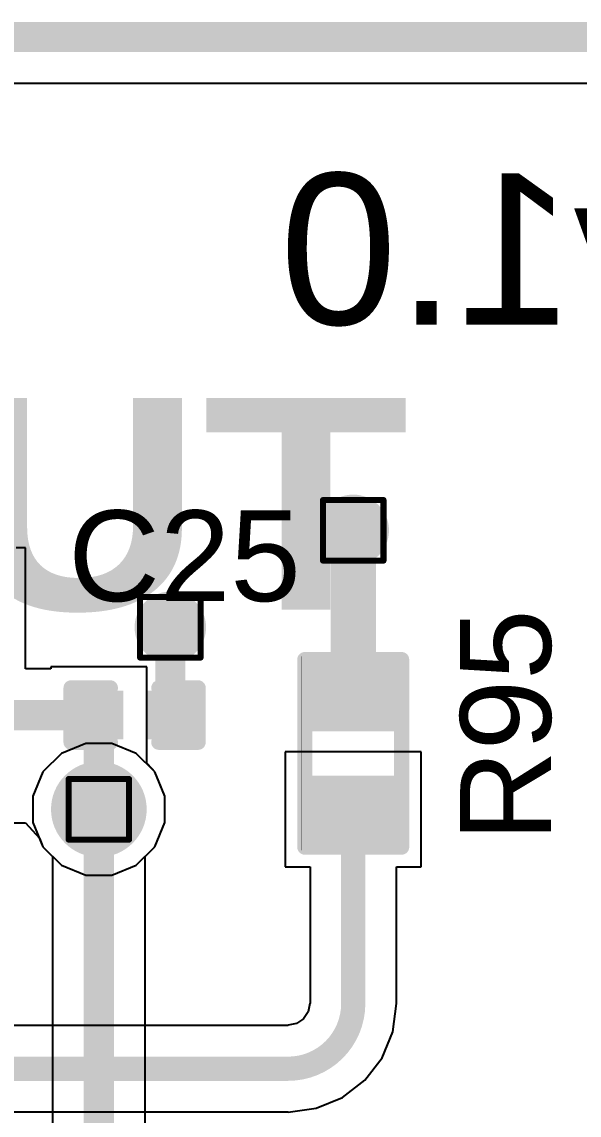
# Model space of a CAD drawing. Header units: inches. Extents: x -40 to 219, y 2 to 133.
# Drawn here: x 50.64 to 55.31, y 73.33 to 82.51 of the extents above; entities that cross this region are included whole.
import ezdxf

# ---------------------------------------------------------------- set-up
doc = ezdxf.new("R2010")
doc.units = ezdxf.units.IN
for name, color, linetype in [('Board Outline', 216, 'Continuous'), ('Bottom Layer', 5, 'Continuous'), ('Bottom Overlay', 54, 'Continuous'), ('Bottom Solder', 6, 'Continuous'), ('Drill Drawing', 1, 'Continuous'), ('Top Layer', 1, 'Continuous'), ('Top Overlay', 2, 'Continuous'), ('Top Paste', 8, 'Continuous'), ('Top Solder', 216, 'Continuous'), ('Via Holes', 16, 'Continuous')]:
    doc.layers.add(name, color=color, linetype=linetype)
doc.styles.add('Arial', font='', dxfattribs={"height": 0.2})
doc.styles.add('Arial Black_Bold', font='', dxfattribs={"height": 0.2})
doc.styles.get('Arial').set_extended_font_data('Arial')
doc.styles.get('Arial Black_Bold').set_extended_font_data('Arial Black', bold=True)

# ---------------------------------------------------------------- blocks, each defined once
blk = doc.blocks.new('R___0402_2')
at = {"layer": 'Top Layer'}
for points in [[(-0.6985025399999999, -0.3175), (-0.6985025399999999, 0.3174999999999999), (-0.2413025400000001, 0.3175), (-0.2413025399999999, -0.3174999999999999)], [(0.2413000000000001, -0.3175), (0.2412999999999999, 0.3174999999999999), (0.6985, 0.3175), (0.6985, -0.3174999999999999)]]:
    blk.add_hatch(color=1, dxfattribs=at).paths.add_polyline_path(points)
at = {"layer": 'Top Paste'}
for points in [[(-0.6985025399999999, -0.3175), (-0.6985025399999999, 0.3174999999999999), (-0.2413025400000001, 0.3175), (-0.2413025399999999, -0.3174999999999999)], [(0.2413000000000001, -0.3175), (0.2412999999999999, 0.3174999999999999), (0.6985, 0.3175), (0.6985, -0.3174999999999999)]]:
    blk.add_hatch(color=8, dxfattribs=at).paths.add_polyline_path(points)
at = {"layer": 'Top Solder'}
for points in [[(-0.7535037, -0.3725011600000001), (-0.7535037, 0.3725011599999999), (-0.1863013800000001, 0.3725011600000001), (-0.1863013799999999, -0.3725011599999999)], [(0.18629884, -0.3725011600000001), (0.1862988399999999, 0.3725011599999999), (0.75350116, 0.3725011600000001), (0.75350116, -0.3725011599999999)]]:
    blk.add_hatch(color=216, dxfattribs=at).paths.add_polyline_path(points)
at = {"layer": 'Top Overlay'}
for points in [[(0.7874, 0.4064, 0.127, 0.127, 0), (-0.7874, 0.4064, 0.127, 0.127, 0)], [(-0.7874, -0.4064, 0.127, 0.127, 0), (-0.7874, 0.4064, 0.127, 0.127, 0)], [(0.7874, -0.4064, 0.127, 0.127, 0), (0.7874, 0.4064, 0.127, 0.127, 0)], [(0.7874, -0.4064, 0.127, 0.127, 0), (-0.7874, -0.4064, 0.127, 0.127, 0)], [(0.8127974599999999, -0.4318, 0.0032258, 0.0032258, 0), (-0.8128, -0.4318, 0.0032258, 0.0032258, 0)]]:
    blk.add_lwpolyline(points, format="xyseb", dxfattribs=at)
for points in [[(-0.8191499999999999, 0.4064, 0.0635, 0.0635, 1), (-0.7556499999999999, 0.4064, 0.0635, 0.0635, 1)], [(-0.8191499999999999, 0.4064, 0.0635, 0.0635, 1), (-0.7556499999999999, 0.4064, 0.0635, 0.0635, 1)], [(0.7556499999999999, 0.4064, 0.0635, 0.0635, 1), (0.8191499999999999, 0.4064, 0.0635, 0.0635, 1)], [(0.7556499999999999, 0.4064, 0.0635, 0.0635, 1), (0.8191499999999999, 0.4064, 0.0635, 0.0635, 1)], [(-0.8191499999999999, -0.4064, 0.0635, 0.0635, 1), (-0.7556499999999999, -0.4064, 0.0635, 0.0635, 1)], [(-0.8191499999999999, -0.4064, 0.0635, 0.0635, 1), (-0.7556499999999999, -0.4064, 0.0635, 0.0635, 1)], [(0.7556499999999999, -0.4064, 0.0635, 0.0635, 1), (0.8191499999999999, -0.4064, 0.0635, 0.0635, 1)], [(0.7556499999999999, -0.4064, 0.0635, 0.0635, 1), (0.8191499999999999, -0.4064, 0.0635, 0.0635, 1)], [(-0.81360518, -0.4318, 0.0016129, 0.0016129, 1), (-0.8119948199999999, -0.4318, 0.0016129, 0.0016129, 1)], [(0.81199228, -0.4318, 0.0016129, 0.0016129, 1), (0.8136026399999999, -0.4318, 0.0016129, 0.0016129, 1)]]:
    blk.add_lwpolyline(points, format="xyseb", close=True, dxfattribs=at)
blk = doc.blocks.new('CAP_0201_187')
at = {"layer": 'Top Layer'}
for points in [[(-0.44999656, 0.1499997), (-0.14999716, 0.1499997), (-0.14999716, -0.1499997), (-0.44999656, -0.1499997)], [(0.15000224, 0.1499997), (0.4500016399999999, 0.1499997), (0.4500016399999999, -0.1499997), (0.15000224, -0.1499997)]]:
    blk.add_hatch(color=1, dxfattribs=at).paths.add_polyline_path(points)
at = {"layer": 'Top Paste'}
for points in [[(-0.44999656, 0.1499997), (-0.14999716, 0.1499997), (-0.14999716, -0.1499997), (-0.44999656, -0.1499997)], [(0.15000224, 0.1499997), (0.4500016399999999, 0.1499997), (0.4500016399999999, -0.1499997), (0.15000224, -0.1499997)]]:
    blk.add_hatch(color=8, dxfattribs=at).paths.add_polyline_path(points)
at = {"layer": 'Top Solder'}
for points in [[(-0.50499772, 0.20500086), (-0.094996, 0.20500086), (-0.094996, -0.20500086), (-0.50499772, -0.20500086)], [(0.09500107999999999, 0.20500086), (0.5050028, 0.20500086), (0.5050028, -0.20500086), (0.09500107999999999, -0.20500086)]]:
    blk.add_hatch(color=216, dxfattribs=at).paths.add_polyline_path(points)
at = {"layer": 'Top Overlay'}
for points in [[(-0.20319746, 0.2286, 0.127, 0.127, 0), (-0.53339492, 0.22860254, 0.127, 0.127, 0)], [(-0.53339492, 0.22860254, 0.127, 0.127, 0), (-0.53339492, -0.22860254, 0.127, 0.127, 0)], [(0.53340508, 0.2286, 0.127, 0.127, 0), (0.20320508, 0.22860254, 0.127, 0.127, 0)], [(0.53340508, 0.2286, 0.127, 0.127, 0), (0.53340508, -0.2286, 0.127, 0.127, 0)], [(-0.20319746, -0.2286, 0.127, 0.127, 0), (-0.53339492, -0.22860254, 0.127, 0.127, 0)], [(0.53340508, -0.2286, 0.127, 0.127, 0), (0.20320508, -0.22860254, 0.127, 0.127, 0)]]:
    blk.add_lwpolyline(points, format="xyseb", dxfattribs=at)
for points in [[(-0.5651449199999999, 0.22860254, 0.0635, 0.0635, 1), (-0.50164492, 0.22860254, 0.0635, 0.0635, 1)], [(-0.5651449199999999, 0.22860254, 0.0635, 0.0635, 1), (-0.50164492, 0.22860254, 0.0635, 0.0635, 1)], [(-0.23494746, 0.2286, 0.0635, 0.0635, 1), (-0.17144746, 0.2286, 0.0635, 0.0635, 1)], [(0.17145508, 0.22860254, 0.0635, 0.0635, 1), (0.23495508, 0.22860254, 0.0635, 0.0635, 1)], [(0.5016550799999999, 0.2286, 0.0635, 0.0635, 1), (0.56515508, 0.2286, 0.0635, 0.0635, 1)], [(0.5016550799999999, 0.2286, 0.0635, 0.0635, 1), (0.56515508, 0.2286, 0.0635, 0.0635, 1)], [(-0.5651449199999999, -0.22860254, 0.0635, 0.0635, 1), (-0.50164492, -0.22860254, 0.0635, 0.0635, 1)], [(-0.5651449199999999, -0.22860254, 0.0635, 0.0635, 1), (-0.50164492, -0.22860254, 0.0635, 0.0635, 1)], [(-0.23494746, -0.2286, 0.0635, 0.0635, 1), (-0.17144746, -0.2286, 0.0635, 0.0635, 1)], [(0.17145508, -0.22860254, 0.0635, 0.0635, 1), (0.23495508, -0.22860254, 0.0635, 0.0635, 1)], [(0.5016550799999999, -0.2286, 0.0635, 0.0635, 1), (0.56515508, -0.2286, 0.0635, 0.0635, 1)], [(0.5016550799999999, -0.2286, 0.0635, 0.0635, 1), (0.56515508, -0.2286, 0.0635, 0.0635, 1)]]:
    blk.add_lwpolyline(points, format="xyseb", close=True, dxfattribs=at)

msp = doc.modelspace()

# ---------------------------------------------------------------- hatches: boundary and pattern name
at = {"layer": 'Bottom Layer'}
h = msp.add_hatch(color=5, dxfattribs=at)
edge = h.paths.add_edge_path()
edge.add_arc((53.41671816, 78.23938378), 0.2999994, 0, 360)
h = msp.add_hatch(color=5, dxfattribs=at)
edge = h.paths.add_edge_path()
edge.add_arc((51.88134912, 77.42484896), 0.2999994, 0, 360)
h = msp.add_hatch(color=5, dxfattribs=at)
edge = h.paths.add_edge_path()
edge.add_arc((51.2813554, 75.89660461999999), 0.2999994, 0, 360)
at = {"layer": 'Bottom Solder'}
h = msp.add_hatch(color=6, dxfattribs=at)
edge = h.paths.add_edge_path()
edge.add_arc((51.2813554, 75.89660461999999), 0.4015993999999999, 0, 360)
at = {"layer": 'Top Layer'}
h = msp.add_hatch(color=1, dxfattribs=at)
edge = h.paths.add_edge_path()
edge.add_arc((53.41671816, 78.23938378), 0.2999994, 0, 360)
h = msp.add_hatch(color=1, dxfattribs=at)
edge = h.paths.add_edge_path()
edge.add_arc((51.88134912, 77.42484896), 0.2999994, 0, 360)
h = msp.add_hatch(color=1, dxfattribs=at)
edge = h.paths.add_edge_path()
edge.add_arc((51.2813554, 75.89660461999999), 0.2999994, 0, 360)
at = {"layer": 'Top Solder'}
h = msp.add_hatch(color=216, dxfattribs=at)
edge = h.paths.add_edge_path()
edge.add_arc((51.2813554, 75.89660461999999), 0.4015993999999999, 0, 360)
at = {"layer": 'Via Holes'}
h = msp.add_hatch(color=7, dxfattribs=at)
edge = h.paths.add_edge_path()
edge.add_arc((53.41671816, 78.23938378), 0.1499997, 0, 360)
h = msp.add_hatch(color=7, dxfattribs=at)
edge = h.paths.add_edge_path()
edge.add_arc((51.88134912, 77.42484896), 0.1499997, 0, 360)
h = msp.add_hatch(color=7, dxfattribs=at)
edge = h.paths.add_edge_path()
edge.add_arc((51.2813554, 75.89660461999999), 0.1499997, 0, 360)

# ---------------------------------------------------------------- linework, layer by layer
at = {"layer": 'Board Outline'}
msp.add_lwpolyline([(3.39279992, 82.38200185999999, 0.254, 0.254, 0), (85.39280102, 82.38200185999999, 0.254, 0.254, 0)], format="xyseb", dxfattribs=at)
at = {"layer": 'Bottom Layer'}
for p, q in [((42.78061802, 81.99354949999999), (85.62950362, 81.99354949999999)), ((51.1711575, 76.45060402), (50.96754093999999, 76.36626332)), ((51.39155330000001, 76.45060402), (51.1711575, 76.45060402)), ((51.59516986, 76.36626332), (51.39155330000001, 76.45060402)), ((50.96754093999999, 76.36626332), (50.8116967, 76.21041908)), ((51.75101409999999, 76.21041908), (51.59516986, 76.36626332)), ((50.8116967, 76.21041908), (50.72735599999999, 76.00680252)), ((51.8353548, 76.00680252), (51.75101409999999, 76.21041908)), ((50.72735599999999, 76.00680252), (50.72735599999999, 75.78640671999999)), ((51.8353548, 75.78640671999999), (51.8353548, 76.00680252)), ((50.72735599999999, 75.78640671999999), (50.8116967, 75.58279016)), ((51.75101409999999, 75.58279016), (51.8353548, 75.78640671999999)), ((50.8116967, 75.58279016), (50.89289033999999, 75.50159651999999)), ((51.66982046, 75.50159651999999), (51.75101409999999, 75.58279016)), ((50.89289033999999, 75.50159651999999), (50.89289033999999, 70.7305418)), ((51.66982046, 70.7305418), (51.66982046, 75.50159651999999))]:
    msp.add_line(p, q, dxfattribs=at)
msp.add_lwpolyline([(51.2813554, 69.69760000000001, 0.254, 0.254, 0), (51.2813554, 75.89660461999999, 0.254, 0.254, 0)], format="xyseb", dxfattribs=at)
msp.add_lwpolyline([(51.2178554, 75.89660461999999, 0.127, 0.127, 1), (51.34485539999999, 75.89660461999999, 0.127, 0.127, 1)], format="xyseb", close=True, dxfattribs=at)
at = {"layer": 'Drill Drawing'}
for points in [[(53.16271816, 78.49338378, 0.0508, 0.0508, 0), (53.67071815999999, 78.49338378, 0.0508, 0.0508, 0)], [(53.16271816, 77.98538378, 0.0508, 0.0508, 0), (53.16271816, 78.49338378, 0.0508, 0.0508, 0)], [(53.67071815999999, 77.98538378, 0.0508, 0.0508, 0), (53.67071815999999, 78.49338378, 0.0508, 0.0508, 0)], [(53.16271816, 77.98538378, 0.0508, 0.0508, 0), (53.67071815999999, 77.98538378, 0.0508, 0.0508, 0)], [(51.62734912, 77.67884896, 0.0508, 0.0508, 0), (52.13534912, 77.67884896, 0.0508, 0.0508, 0)], [(51.62734912, 77.17084896, 0.0508, 0.0508, 0), (51.62734912, 77.67884896, 0.0508, 0.0508, 0)], [(52.13534912, 77.17084896, 0.0508, 0.0508, 0), (52.13534912, 77.67884896, 0.0508, 0.0508, 0)], [(51.62734912, 77.17084896, 0.0508, 0.0508, 0), (52.13534912, 77.17084896, 0.0508, 0.0508, 0)], [(51.0273554, 76.15060462, 0.0508, 0.0508, 0), (51.5353554, 76.15060462, 0.0508, 0.0508, 0)], [(51.0273554, 75.64260461999999, 0.0508, 0.0508, 0), (51.0273554, 76.15060462, 0.0508, 0.0508, 0)], [(51.5353554, 75.64260461999999, 0.0508, 0.0508, 0), (51.5353554, 76.15060462, 0.0508, 0.0508, 0)], [(51.0273554, 75.64260461999999, 0.0508, 0.0508, 0), (51.5353554, 75.64260461999999, 0.0508, 0.0508, 0)]]:
    msp.add_lwpolyline(points, format="xyseb", dxfattribs=at)
for points in [[(53.15001816, 78.49338378, 0.0254, 0.0254, 1), (53.17541816, 78.49338378, 0.0254, 0.0254, 1)], [(53.15001816, 78.49338378, 0.0254, 0.0254, 1), (53.17541816, 78.49338378, 0.0254, 0.0254, 1)], [(53.65801816, 78.49338378, 0.0254, 0.0254, 1), (53.68341816, 78.49338378, 0.0254, 0.0254, 1)], [(53.65801816, 78.49338378, 0.0254, 0.0254, 1), (53.68341816, 78.49338378, 0.0254, 0.0254, 1)], [(53.15001816, 77.98538378, 0.0254, 0.0254, 1), (53.17541816, 77.98538378, 0.0254, 0.0254, 1)], [(53.15001816, 77.98538378, 0.0254, 0.0254, 1), (53.17541816, 77.98538378, 0.0254, 0.0254, 1)], [(53.65801816, 77.98538378, 0.0254, 0.0254, 1), (53.68341816, 77.98538378, 0.0254, 0.0254, 1)], [(53.65801816, 77.98538378, 0.0254, 0.0254, 1), (53.68341816, 77.98538378, 0.0254, 0.0254, 1)], [(51.61464912, 77.67884896, 0.0254, 0.0254, 1), (51.64004911999999, 77.67884896, 0.0254, 0.0254, 1)], [(51.61464912, 77.67884896, 0.0254, 0.0254, 1), (51.64004911999999, 77.67884896, 0.0254, 0.0254, 1)], [(52.12264912, 77.67884896, 0.0254, 0.0254, 1), (52.14804911999999, 77.67884896, 0.0254, 0.0254, 1)], [(52.12264912, 77.67884896, 0.0254, 0.0254, 1), (52.14804911999999, 77.67884896, 0.0254, 0.0254, 1)], [(51.61464912, 77.17084896, 0.0254, 0.0254, 1), (51.64004911999999, 77.17084896, 0.0254, 0.0254, 1)], [(51.61464912, 77.17084896, 0.0254, 0.0254, 1), (51.64004911999999, 77.17084896, 0.0254, 0.0254, 1)], [(52.12264912, 77.17084896, 0.0254, 0.0254, 1), (52.14804911999999, 77.17084896, 0.0254, 0.0254, 1)], [(52.12264912, 77.17084896, 0.0254, 0.0254, 1), (52.14804911999999, 77.17084896, 0.0254, 0.0254, 1)], [(51.0146554, 76.15060462, 0.0254, 0.0254, 1), (51.04005539999999, 76.15060462, 0.0254, 0.0254, 1)], [(51.0146554, 76.15060462, 0.0254, 0.0254, 1), (51.04005539999999, 76.15060462, 0.0254, 0.0254, 1)], [(51.5226554, 76.15060462, 0.0254, 0.0254, 1), (51.5480554, 76.15060462, 0.0254, 0.0254, 1)], [(51.5226554, 76.15060462, 0.0254, 0.0254, 1), (51.5480554, 76.15060462, 0.0254, 0.0254, 1)], [(51.0146554, 75.64260461999999, 0.0254, 0.0254, 1), (51.04005539999999, 75.64260461999999, 0.0254, 0.0254, 1)], [(51.0146554, 75.64260461999999, 0.0254, 0.0254, 1), (51.04005539999999, 75.64260461999999, 0.0254, 0.0254, 1)], [(51.5226554, 75.64260461999999, 0.0254, 0.0254, 1), (51.5480554, 75.64260461999999, 0.0254, 0.0254, 1)], [(51.5226554, 75.64260461999999, 0.0254, 0.0254, 1), (51.5480554, 75.64260461999999, 0.0254, 0.0254, 1)]]:
    msp.add_lwpolyline(points, format="xyseb", close=True, dxfattribs=at)
at = {"layer": 'Top Layer'}
for p, q in [((42.78061802, 81.99354949999999), (69.91166611999999, 81.99354949999999)), ((50.66655602, 78.09200281999999), (50.58817415999999, 78.09200281999999)), ((50.66655602, 77.07646763999999), (50.66655602, 78.09200281999999)), ((50.87735062, 77.07646763999999), (50.66655602, 77.07646763999999)), ((51.68535001999999, 77.09200227999999), (50.87735062, 77.09200227999999)), ((50.87735062, 77.09200227999999), (50.87735062, 77.07646763999999)), ((51.68535001999999, 76.28400796), (51.68535001999999, 77.09200227999999)), ((53.9880556, 76.37920462), (52.84505559999999, 76.37920462)), ((52.84505559999999, 76.37920462), (52.84505559999999, 75.41400462)), ((53.9880556, 75.41400462), (53.9880556, 76.37920462)), ((51.6853551, 76.28400542), (51.68535001999999, 76.28400796)), ((51.72846144, 76.2356997), (51.6853551, 76.28400542)), ((51.75101918, 76.21042161999999), (51.72846144, 76.2356997)), ((51.77824543999999, 76.1446788), (51.75101918, 76.21042161999999)), ((51.8353548, 76.00680252), (51.77824543999999, 76.1446788)), ((51.8353548, 75.78640671999999), (51.8353548, 76.00680252)), ((50.55534466, 75.78400388), (50.66655348, 75.78400388)), ((50.66655348, 75.78400388), (50.78216412, 75.65408795999998)), ((51.75101409999999, 75.58279016), (51.8353548, 75.78640671999999)), ((50.78216412, 75.65408795999998), (50.8116967, 75.58279016)), ((50.8116967, 75.58279016), (50.96754093999999, 75.42694592)), ((51.59516986, 75.42694592), (51.75101409999999, 75.58279016)), ((50.96754093999999, 75.42694592), (51.1711575, 75.34260522)), ((51.39155330000001, 75.34260522), (51.59516986, 75.42694592)), ((52.84505559999999, 75.41400462), (53.05415093999999, 75.41400462)), ((53.05415093999999, 75.41400462), (53.05415093999999, 74.26487052)), ((53.77928538, 74.26487052), (53.77928538, 75.41400462)), ((53.77928538, 75.41400462), (53.9880556, 75.41400462)), ((51.1711575, 75.34260522), (51.39155330000001, 75.34260522)), ((53.03807274, 74.195305), (52.99866972, 74.13633128)), ((53.05191065999999, 74.26487052), (53.03807274, 74.195305)), ((53.05415093999999, 74.26487052), (53.05191065999999, 74.26487052)), ((53.74909748, 74.02935156), (53.78010326, 74.26487052)), ((53.78010326, 74.26487052), (53.77928538, 74.26487052)), ((52.93969599999999, 74.09692825999998), (52.87013047999999, 74.08309034)), ((52.99866972, 74.13633128), (52.93969599999999, 74.09692825999998)), ((52.87013047999999, 74.08085006), (49.78180798, 74.08085006)), ((52.87013047999999, 74.08309034), (52.87013047999999, 74.08085006)), ((53.65819088, 73.8098854), (53.74909748, 74.02935156)), ((53.51357852, 73.62142247999999), (53.65819088, 73.8098854)), ((53.32511814, 73.47681012), (53.51357852, 73.62142247999999)), ((53.10564943999999, 73.38590352), (53.32511814, 73.47681012)), ((47.31255968, 73.35571562), (52.87013047999999, 73.35571562)), ((52.87013047999999, 73.35489774), (53.10564943999999, 73.38590352)), ((52.87013047999999, 73.35571562), (52.87013047999999, 73.35489774))]:
    msp.add_line(p, q, dxfattribs=at)
for points in [[(53.41671816, 76.83656972, 0.3809999999999999, 0.3809999999999999, 0), (53.41671816, 78.23938378, 0.3809999999999999, 0.3809999999999999, 0)], [(51.88134912, 76.68800258, 0.254, 0.254, 0), (51.88134912, 77.42484896, 0.254, 0.254, 0)], [(50.01255681999999, 76.68800258, 0.254, 0.254, 0), (51.28135031999999, 76.68800258, 0.254, 0.254, 0)], [(51.28135031999999, 76.68800258, 0.254, 0.254, 0), (51.2813554, 76.68800258, 0.254, 0.254, 0)], [(51.2813554, 75.89660461999999, 0.254, 0.254, 0), (51.2813554, 76.68800258, 0.254, 0.254, 0)], [(53.4165556, 75.89660461999999, 0.2032, 0.2032, 0), (53.41671816, 75.89660461999999, 0.2032, 0.2032, 0)], [(53.41671816, 74.26487052, 0.2032, 0.2032, 0), (53.41671816, 75.89660461999999, 0.2032, 0.2032, 0)], [(53.41671816, 74.26487052, 0.2032, 0.2032, -0.4142135623730951), (52.87013047999999, 73.71828283999999, 0.2032, 0.2032, 0)], [(47.31255968, 73.71828283999999, 0.2032, 0.2032, 0), (52.87013047999999, 73.71828283999999, 0.2032, 0.2032, 0)]]:
    msp.add_lwpolyline(points, format="xyseb", dxfattribs=at)
for points in [[(53.32146815999999, 78.23938378, 0.1905, 0.1905, 1), (53.51196816, 78.23938378, 0.1905, 0.1905, 1)], [(51.81784912, 77.42484896, 0.127, 0.127, 1), (51.94484911999999, 77.42484896, 0.127, 0.127, 1)], [(53.32146815999999, 76.83656972, 0.1905, 0.1905, 1), (53.51196816, 76.83656972, 0.1905, 0.1905, 1)], [(51.21785032, 76.68800258, 0.127, 0.127, 1), (51.34485032, 76.68800258, 0.127, 0.127, 1)], [(51.21785032, 76.68800258, 0.127, 0.127, 1), (51.34485032, 76.68800258, 0.127, 0.127, 1)], [(51.2178554, 76.68800258, 0.127, 0.127, 1), (51.34485539999999, 76.68800258, 0.127, 0.127, 1)], [(51.2178554, 76.68800258, 0.127, 0.127, 1), (51.34485539999999, 76.68800258, 0.127, 0.127, 1)], [(51.81784912, 76.68800258, 0.127, 0.127, 1), (51.94484911999999, 76.68800258, 0.127, 0.127, 1)], [(51.2178554, 75.89660461999999, 0.127, 0.127, 1), (51.34485539999999, 75.89660461999999, 0.127, 0.127, 1)], [(53.3657556, 75.89660461999999, 0.1016, 0.1016, 1), (53.4673556, 75.89660461999999, 0.1016, 0.1016, 1)], [(53.36591815999999, 75.89660461999999, 0.1016, 0.1016, 1), (53.46751816, 75.89660461999999, 0.1016, 0.1016, 1)], [(53.36591815999999, 75.89660461999999, 0.1016, 0.1016, 1), (53.46751816, 75.89660461999999, 0.1016, 0.1016, 1)], [(53.36591815999999, 74.26487052, 0.1016, 0.1016, 1), (53.46751816, 74.26487052, 0.1016, 0.1016, 1)], [(53.36591815999999, 74.26487052, 0.1016, 0.1016, 1), (53.46751816, 74.26487052, 0.1016, 0.1016, 1)], [(52.81933048, 73.71828283999999, 0.1016, 0.1016, 1), (52.92093048, 73.71828283999999, 0.1016, 0.1016, 1)], [(52.81933048, 73.71828283999999, 0.1016, 0.1016, 1), (52.92093048, 73.71828283999999, 0.1016, 0.1016, 1)]]:
    msp.add_lwpolyline(points, format="xyseb", close=True, dxfattribs=at)

# ---------------------------------------------------------------- block references
for name, p, rotation in [('R___0402_2', (53.4165556, 76.36650462), 270), ('CAP_0201_187', (51.58135226, 76.68800258), 180)]:
    msp.add_blockref(name, p, dxfattribs=dict(rotation=rotation))

# ---------------------------------------------------------------- texts
at = {"layer": 'Bottom Overlay', "style": 'Arial', "text_generation_flag": 2}
msp.add_text('Smart_Connect_Board_v1.0', height=1.27, rotation=360, dxfattribs=at).set_placement((75.184, 79.96759723999999))
at = {"layer": 'Top Overlay'}
for s, height, rotation, style, p in [('NFC UART INPUT', 1.778, 360, 'Arial Black_Bold', (30.04261962, 77.57297668)), ('R95', 0.7619999999999999, 90, 'Arial', (55.07594014, 75.62312535999999))]:
    msp.add_text(s, height=height, rotation=rotation, dxfattribs=dict(at, style=style)).set_placement(p)
at = {"layer": 'Top Overlay', "style": 'Arial'}
msp.add_text('C25', height=0.7619999999999999, dxfattribs=at).set_placement((51.02434296, 77.64471898))

doc.saveas('drawing.dxf')
